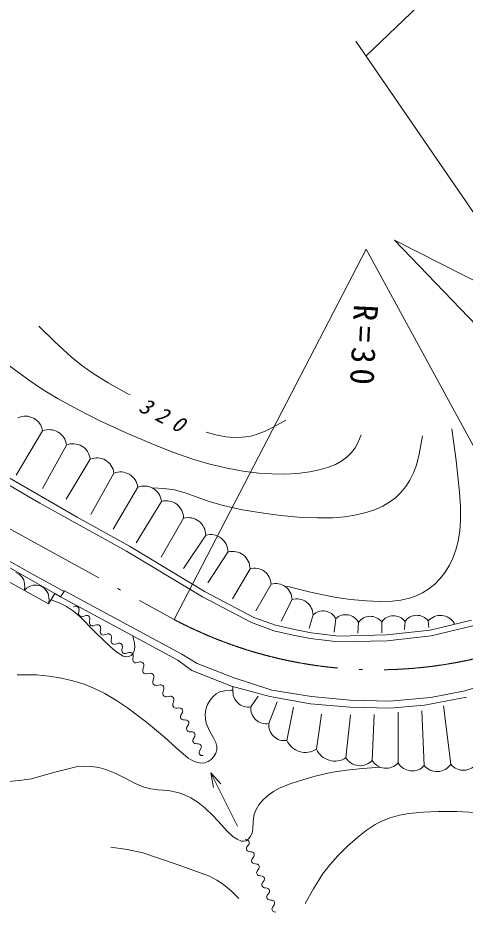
# Model space of a CAD drawing. Units: millimetres, scale not verified. Extents: x 49396 to 689396, y 4676 to 364676.
# Drawn here: x 176859 to 208111, y 229050 to 291591 of the extents above; entities that cross this region are included whole.
import ezdxf

# ---------------------------------------------------------------- set-up
doc = ezdxf.new("R2010")
doc.units = ezdxf.units.MM
doc.header["$LTSCALE"] = 1000
doc.linetypes.add('LONG_DASHED_DOTTED', pattern=[15.25, 12, -1.5, 0.25, -1.5])
doc.layers.add('S-SUV', color=7, linetype='Continuous', lineweight=13)
doc.styles.add('ＭＳ ゴシック', font='')
doc.styles.get('ＭＳ ゴシック').set_extended_font_data('MS Gothic')

msp = doc.modelspace()

# ---------------------------------------------------------------- linework, layer by layer
at = {"layer": 'S-SUV'}
for p, q in [((201185, 288915), (220243, 307240)), ((200465, 289966), (222446, 257910)), ((230167, 262391), (203172, 276035)), ((223846, 254497), (203172, 276035)), ((187772, 249517), (201199, 275410)), ((215480, 249173), (201199, 275410)), ((178327, 270020), (179433, 268926)), ((179433, 268926), (180575, 267882)), ((180575, 267882), (181325, 267275)), ((176183, 267334), (177611, 266272)), ((181325, 267275), (182110, 266717)), ((182110, 266717), (183178, 266056)), ((177611, 266272), (178619, 265588)), ((183178, 266056), (184289, 265439)), ((178619, 265588), (179668, 264949)), ((184289, 265439), (184493, 265330)), ((184493, 265330), (184696, 265223)), ((156049, 264636), (179437, 251345)), ((179668, 264949), (181088, 264172)), ((181088, 264172), (182547, 263443)), ((178996, 250611), (155153, 263812)), ((182547, 263443), (184425, 262570)), ((195175, 263222), (195593, 263463)), ((178588, 262703), (176739, 259608)), ((193529, 262453), (194149, 262692)), ((194149, 262692), (194755, 262991)), ((194755, 262991), (195175, 263222)), ((207488, 260634), (207192, 262851)), ((184425, 262570), (186324, 261753)), ((190024, 262612), (190694, 262427)), ((190694, 262427), (191386, 262298)), ((191386, 262298), (191959, 262248)), ((191959, 262248), (192537, 262258)), ((192537, 262258), (193035, 262325)), ((193035, 262325), (193529, 262453)), ((200619, 261882), (200734, 262149)), ((200734, 262149), (200840, 262421)), ((205052, 261855), (205090, 262103)), ((205090, 262103), (205128, 262351)), ((180248, 261717), (178571, 258673)), ((186324, 261753), (187694, 261218)), ((200178, 261197), (200424, 261523)), ((200424, 261523), (200619, 261882)), ((204910, 261077), (205052, 261855)), ((163140, 261075), (177872, 252677)), ((173444, 261041), (181001, 256669)), ((187694, 261218), (189093, 260737)), ((199500, 260617), (199855, 260880)), ((199855, 260880), (200178, 261197)), ((204710, 260315), (204910, 261077)), ((178385, 257662), (173222, 260649)), ((181909, 260731), (180243, 257936)), ((189093, 260737), (190272, 260386)), ((190272, 260386), (191478, 260090)), ((198575, 260170), (199047, 260364)), ((199047, 260364), (199500, 260617)), ((204510, 259781), (204710, 260315)), ((207725, 258416), (207488, 260634)), ((183569, 259745), (181955, 256861)), ((191478, 260090), (192578, 259896)), ((192578, 259896), (193690, 259760)), ((193690, 259760), (194603, 259693)), ((194603, 259693), (195518, 259686)), ((195518, 259686), (196384, 259734)), ((196384, 259734), (197252, 259843)), ((197252, 259843), (197918, 259976)), ((197918, 259976), (198575, 260170)), ((204254, 259268), (204510, 259781)), ((203959, 258810), (204254, 259268)), ((185230, 258760), (183528, 255826)), ((186297, 258722), (187055, 258677)), ((187055, 258677), (187800, 258573)), ((187800, 258573), (188556, 258367)), ((188556, 258367), (189309, 258099)), ((203251, 258034), (203617, 258389)), ((203617, 258389), (203959, 258810)), ((207787, 257427), (207725, 258416)), ((186890, 257774), (185120, 254870)), ((189309, 258099), (190214, 257771)), ((190214, 257771), (191136, 257501)), ((202362, 257444), (202854, 257733)), ((202854, 257733), (203251, 258034)), ((184449, 254298), (178385, 257662)), ((191136, 257501), (192425, 257219)), ((192425, 257219), (193727, 256995)), ((201195, 256989), (201848, 257211)), ((201848, 257211), (202362, 257444)), ((207789, 256437), (207787, 257427)), ((181001, 256669), (184650, 254644)), ((188438, 256593), (186872, 253875)), ((193727, 256995), (195217, 256798)), ((195217, 256798), (196724, 256659)), ((196724, 256659), (197800, 256615)), ((197800, 256615), (198886, 256630)), ((198886, 256630), (199704, 256697)), ((199704, 256697), (200533, 256827)), ((200533, 256827), (201195, 256989)), ((207735, 255708), (207789, 256437)), ((189985, 255413), (188441, 253083)), ((207621, 254985), (207735, 255708)), ((184650, 254644), (189953, 251440)), ((207468, 254383), (207621, 254985)), ((189756, 251091), (184449, 254298)), ((191533, 254232), (190133, 252087)), ((207260, 253806), (207468, 254383)), ((206722, 252831), (207019, 253306)), ((207019, 253306), (207260, 253806)), ((176969, 252667), (176705, 252813)), ((177134, 252493), (176969, 252667)), ((177872, 252677), (180096, 251472)), ((193080, 253052), (191865, 250953)), ((206374, 252390), (206722, 252831)), ((177265, 252287), (177134, 252493)), ((177327, 252007), (177265, 252287)), ((205987, 251996), (206374, 252390)), ((177293, 251554), (177338, 251785)), ((177470, 251712), (177293, 251554)), ((177338, 251785), (177327, 252007)), ((177659, 251823), (177470, 251712)), ((177929, 251919), (177659, 251823)), ((178173, 251917), (177929, 251919)), ((178409, 251870), (178173, 251917)), ((178672, 251724), (178409, 251870)), ((178837, 251550), (178672, 251724)), ((178968, 251344), (178837, 251550)), ((180096, 251472), (179830, 251110)), ((180068, 251550), (188310, 247089)), ((189953, 251440), (193350, 249662)), ((194551, 251980), (193497, 250117)), ((195619, 251841), (197297, 251434)), ((197297, 251434), (198994, 251084)), ((205137, 251378), (205578, 251661)), ((205578, 251661), (205987, 251996)), ((179030, 251064), (178968, 251344)), ((179437, 251345), (178996, 250611)), ((178996, 250611), (179041, 250842)), ((179041, 250842), (179030, 251064)), ((179193, 250883), (179739, 250684)), ((179830, 251110), (179437, 251345)), ((188040, 246667), (179830, 251110)), ((193188, 249295), (189756, 251091)), ((196021, 250907), (195249, 249400)), ((198994, 251084), (200097, 250917)), ((200097, 250917), (201212, 250810)), ((201212, 250810), (202109, 250774)), ((202109, 250774), (203020, 250799)), ((203020, 250799), (203620, 250869)), ((203620, 250869), (204215, 251000)), ((204215, 251000), (204686, 251160)), ((204686, 251160), (205137, 251378)), ((179739, 250684), (180266, 250428)), ((180266, 250428), (180735, 250109)), ((180851, 250437), (180739, 250402)), ((180907, 250442), (180851, 250437)), ((180969, 250438), (180907, 250442)), ((181027, 250411), (180969, 250438)), ((181080, 250366), (181027, 250411)), ((181117, 250309), (181080, 250366)), ((181100, 249964), (181134, 250195)), ((181128, 250257), (181117, 250309)), ((181134, 250195), (181128, 250257)), ((180735, 250109), (181172, 249740)), ((181101, 249900), (181100, 249964)), ((181122, 249840), (181101, 249900)), ((181154, 249790), (181122, 249840)), ((181201, 249750), (181154, 249790)), ((181172, 249740), (182248, 248625)), ((181262, 249721), (181201, 249750)), ((181324, 249713), (181262, 249721)), ((181383, 249722), (181324, 249713)), ((181495, 249757), (181383, 249722)), ((181607, 249792), (181495, 249757)), ((181663, 249797), (181607, 249792)), ((181725, 249793), (181663, 249797)), ((181784, 249766), (181725, 249793)), ((181836, 249721), (181784, 249766)), ((181873, 249664), (181836, 249721)), ((181856, 249319), (181891, 249550)), ((181884, 249612), (181873, 249664)), ((181891, 249550), (181884, 249612)), ((193350, 249662), (194857, 249115)), ((197491, 249835), (197220, 248902)), ((199073, 249575), (198952, 248624)), ((181858, 249255), (181856, 249319)), ((181878, 249195), (181858, 249255)), ((181910, 249145), (181878, 249195)), ((181958, 249105), (181910, 249145)), ((182018, 249076), (181958, 249105)), ((182080, 249068), (182018, 249076)), ((182140, 249077), (182080, 249068)), ((182251, 249112), (182140, 249077)), ((182363, 249147), (182251, 249112)), ((182419, 249152), (182363, 249147)), ((182481, 249148), (182419, 249152)), ((182540, 249121), (182481, 249148)), ((182593, 249076), (182540, 249121)), ((182629, 249019), (182593, 249076)), ((182640, 248967), (182629, 249019)), ((182647, 248905), (182640, 248967)), ((194744, 248731), (193188, 249295)), ((194857, 249115), (196187, 248811)), ((200656, 249316), (200604, 248564)), ((202283, 249351), (202283, 248584)), ((203911, 249385), (203875, 248823)), ((205538, 249420), (205568, 248962)), ((205663, 248776), (208549, 249468)), ((208649, 249081), (205733, 248381)), ((207354, 249264), (207339, 249181)), ((182248, 248625), (183352, 247569)), ((182612, 248674), (182647, 248905)), ((182614, 248610), (182612, 248674)), ((182634, 248550), (182614, 248610)), ((182667, 248500), (182634, 248550)), ((182714, 248460), (182667, 248500)), ((182774, 248431), (182714, 248460)), ((182837, 248423), (182774, 248431)), ((182896, 248432), (182837, 248423)), ((183008, 248467), (182896, 248432)), ((183119, 248502), (183008, 248467)), ((183175, 248507), (183119, 248502)), ((183237, 248503), (183175, 248507)), ((183296, 248476), (183237, 248503)), ((183349, 248431), (183296, 248476)), ((183385, 248374), (183349, 248431)), ((183396, 248322), (183385, 248374)), ((183403, 248260), (183396, 248322)), ((184916, 248254), (184882, 248347)), ((196104, 248420), (194744, 248731)), ((197290, 248187), (196104, 248420)), ((196187, 248811), (197353, 248582)), ((197353, 248582), (199259, 248354)), ((199259, 248354), (202634, 248431)), ((202634, 248431), (205663, 248776)), ((205733, 248381), (202661, 248031)), ((183369, 248029), (183403, 248260)), ((183370, 247965), (183369, 248029)), ((183391, 247905), (183370, 247965)), ((183423, 247855), (183391, 247905)), ((183470, 247814), (183423, 247855)), ((183531, 247786), (183470, 247814)), ((183593, 247778), (183531, 247786)), ((183652, 247787), (183593, 247778)), ((183764, 247822), (183652, 247787)), ((183876, 247857), (183764, 247822)), ((183932, 247862), (183876, 247857)), ((183994, 247858), (183932, 247862)), ((184052, 247831), (183994, 247858)), ((184105, 247786), (184052, 247831)), ((184141, 247729), (184105, 247786)), ((184153, 247677), (184141, 247729)), ((184159, 247615), (184153, 247677)), ((184945, 248170), (184916, 248254)), ((185018, 247875), (184945, 248170)), ((185030, 247576), (185018, 247875)), ((199240, 247953), (197290, 248187)), ((202661, 248031), (199240, 247953)), ((183352, 247569), (183771, 247232)), ((183771, 247232), (184211, 246955)), ((184125, 247383), (184159, 247615)), ((184126, 247320), (184125, 247383)), ((184147, 247260), (184126, 247320)), ((184179, 247210), (184147, 247260)), ((184226, 247169), (184179, 247210)), ((184287, 247141), (184226, 247169)), ((184349, 247133), (184287, 247141)), ((184408, 247142), (184349, 247133)), ((184520, 247177), (184408, 247142)), ((184632, 247212), (184520, 247177)), ((184688, 247217), (184632, 247212)), ((184750, 247213), (184688, 247217)), ((184808, 247186), (184750, 247213)), ((184774, 246991), (184891, 247108)), ((184861, 247141), (184808, 247186)), ((184898, 247084), (184861, 247141)), ((184891, 247108), (184989, 247332)), ((184909, 247032), (184898, 247084)), ((184989, 247332), (185030, 247576)), ((188310, 247089), (189395, 246431)), ((184211, 246955), (184405, 246911)), ((184405, 246911), (184618, 246926)), ((184618, 246926), (184774, 246991)), ((184881, 246738), (184915, 246970)), ((184882, 246675), (184881, 246738)), ((184903, 246615), (184882, 246675)), ((184935, 246565), (184903, 246615)), ((184915, 246970), (184909, 247032)), ((184983, 246524), (184935, 246565)), ((185043, 246496), (184983, 246524)), ((185105, 246488), (185043, 246496)), ((185165, 246497), (185105, 246488)), ((185276, 246532), (185165, 246497)), ((185400, 246552), (185276, 246532)), ((185460, 246548), (185400, 246552)), ((185525, 246534), (185460, 246548)), ((185583, 246496), (185525, 246534)), ((185632, 246440), (185583, 246496)), ((185662, 246374), (185632, 246440)), ((189006, 245943), (188040, 246667)), ((189395, 246431), (191905, 245449)), ((185582, 245944), (185590, 246011)), ((185595, 245877), (185582, 245944)), ((185590, 246011), (185663, 246252)), ((185621, 245819), (185595, 245877)), ((185665, 245769), (185621, 245819)), ((185665, 246317), (185662, 246374)), ((185663, 246252), (185665, 246317)), ((191782, 244856), (189006, 245943)), ((176800, 245646), (178167, 245640)), ((178167, 245640), (179038, 245559)), ((179038, 245559), (179912, 245418)), ((179912, 245418), (180705, 245231)), ((180705, 245231), (181489, 244984)), ((185724, 245729), (185665, 245769)), ((185789, 245712), (185724, 245729)), ((185853, 245711), (185789, 245712)), ((185977, 245731), (185853, 245711)), ((186101, 245751), (185977, 245731)), ((186161, 245747), (186101, 245751)), ((186226, 245733), (186161, 245747)), ((186284, 245696), (186226, 245733)), ((186283, 245143), (186291, 245211)), ((186333, 245640), (186284, 245696)), ((186291, 245211), (186364, 245451)), ((186362, 245574), (186333, 245640)), ((186366, 245517), (186362, 245574)), ((186364, 245451), (186366, 245517)), ((191905, 245449), (194609, 244564)), ((208098, 244521), (211424, 245527)), ((181489, 244984), (182221, 244689)), ((182221, 244689), (182936, 244336)), ((186295, 245077), (186283, 245143)), ((186322, 245018), (186295, 245077)), ((186365, 244968), (186322, 245018)), ((186425, 244928), (186365, 244968)), ((186490, 244911), (186425, 244928)), ((186554, 244910), (186490, 244911)), ((186678, 244930), (186554, 244910)), ((186801, 244950), (186678, 244930)), ((186862, 244946), (186801, 244950)), ((186927, 244933), (186862, 244946)), ((186984, 244895), (186927, 244933)), ((187033, 244839), (186984, 244895)), ((186992, 244410), (187064, 244650)), ((187063, 244773), (187033, 244839)), ((187067, 244716), (187063, 244773)), ((187064, 244650), (187067, 244716)), ((191319, 244533), (191703, 244561)), ((191703, 244561), (191765, 244563)), ((191765, 244563), (191837, 244565)), ((194462, 244132), (191782, 244856)), ((191890, 244583), (191870, 244808)), ((194609, 244564), (197384, 244121)), ((182936, 244336), (183746, 243860)), ((186983, 244343), (186992, 244410)), ((186996, 244276), (186983, 244343)), ((187022, 244218), (186996, 244276)), ((187066, 244168), (187022, 244218)), ((187125, 244128), (187066, 244168)), ((187190, 244110), (187125, 244128)), ((187254, 244110), (187190, 244110)), ((187378, 244130), (187254, 244110)), ((187502, 244150), (187378, 244130)), ((187562, 244146), (187502, 244150)), ((187627, 244132), (187562, 244146)), ((187685, 244094), (187627, 244132)), ((187734, 244038), (187685, 244094)), ((187764, 243972), (187734, 244038)), ((187767, 243915), (187764, 243972)), ((187765, 243849), (187767, 243915)), ((190284, 243865), (190504, 244136)), ((190504, 244136), (190718, 244316)), ((190718, 244316), (190967, 244448)), ((190967, 244448), (191319, 244533)), ((193145, 243409), (193647, 244162)), ((197318, 243625), (194462, 244132)), ((197384, 244121), (200075, 243883)), ((202831, 243812), (205709, 244071)), ((208205, 244084), (205262, 243528)), ((205709, 244071), (208098, 244521)), ((183746, 243860), (184526, 243332)), ((184526, 243332), (185841, 242330)), ((187684, 243542), (187692, 243609)), ((187697, 243475), (187684, 243542)), ((187692, 243609), (187765, 243849)), ((187723, 243417), (187697, 243475)), ((187767, 243367), (187723, 243417)), ((187826, 243327), (187767, 243367)), ((187891, 243310), (187826, 243327)), ((187955, 243309), (187891, 243310)), ((188079, 243329), (187955, 243309)), ((188189, 243320), (188079, 243329)), ((188240, 243304), (188189, 243320)), ((188293, 243279), (188240, 243304)), ((190002, 243232), (190118, 243564)), ((190118, 243564), (190284, 243865)), ((194401, 242234), (194985, 243747)), ((195656, 241060), (196123, 243377)), ((200047, 243384), (197318, 243625)), ((202847, 243311), (200047, 243384)), ((200075, 243883), (202831, 243812)), ((205262, 243528), (202847, 243311)), ((207108, 239389), (206600, 243470)), ((188215, 242700), (188218, 242760)), ((188225, 242645), (188215, 242700)), ((188218, 242760), (188239, 242816)), ((188239, 242816), (188352, 243007)), ((188335, 243234), (188293, 243279)), ((188365, 243176), (188335, 243234)), ((188352, 243007), (188368, 243063)), ((188377, 243113), (188365, 243176)), ((188368, 243063), (188377, 243113)), ((189948, 242901), (190002, 243232)), ((189958, 242573), (189948, 242901)), ((197722, 240452), (198085, 242893)), ((199787, 239845), (200092, 242847)), ((201610, 239662), (201754, 242870)), ((203433, 239480), (203439, 243031)), ((205255, 239298), (205077, 243123)), ((185841, 242330), (187110, 241289)), ((188252, 242593), (188225, 242645)), ((188295, 242546), (188252, 242593)), ((188347, 242518), (188295, 242546)), ((188402, 242504), (188347, 242518)), ((188513, 242495), (188402, 242504)), ((188623, 242486), (188513, 242495)), ((188674, 242470), (188623, 242486)), ((188673, 241982), (188786, 242173)), ((188727, 242445), (188674, 242470)), ((188768, 242400), (188727, 242445)), ((188799, 242342), (188768, 242400)), ((188786, 242173), (188802, 242229)), ((188810, 242279), (188799, 242342)), ((188802, 242229), (188810, 242279)), ((190027, 242256), (189958, 242573)), ((190258, 241723), (190027, 242256)), ((188649, 241866), (188652, 241926)), ((188659, 241811), (188649, 241866)), ((188652, 241926), (188673, 241982)), ((188686, 241759), (188659, 241811)), ((188729, 241712), (188686, 241759)), ((188781, 241683), (188729, 241712)), ((188836, 241670), (188781, 241683)), ((188946, 241661), (188836, 241670)), ((189057, 241652), (188946, 241661)), ((189108, 241636), (189057, 241652)), ((189160, 241611), (189108, 241636)), ((189202, 241566), (189160, 241611)), ((189233, 241508), (189202, 241566)), ((189244, 241445), (189233, 241508)), ((189235, 241395), (189244, 241445)), ((190551, 241201), (190258, 241723)), ((187110, 241289), (187911, 240538)), ((189082, 241032), (189086, 241092)), ((189093, 240977), (189082, 241032)), ((189086, 241092), (189107, 241148)), ((189120, 240925), (189093, 240977)), ((189107, 241148), (189219, 241339)), ((189163, 240878), (189120, 240925)), ((189215, 240849), (189163, 240878)), ((189269, 240836), (189215, 240849)), ((189219, 241339), (189235, 241395)), ((189380, 240827), (189269, 240836)), ((189491, 240818), (189380, 240827)), ((189541, 240802), (189491, 240818)), ((189594, 240777), (189541, 240802)), ((190686, 240915), (190551, 241201)), ((190757, 240628), (190686, 240915)), ((187911, 240538), (188762, 239826)), ((189516, 240198), (189519, 240258)), ((189526, 240143), (189516, 240198)), ((189519, 240258), (189541, 240314)), ((189541, 240314), (189653, 240505)), ((189636, 240732), (189594, 240777)), ((189666, 240674), (189636, 240732)), ((189653, 240505), (189669, 240561)), ((189678, 240611), (189666, 240674)), ((189669, 240561), (189678, 240611)), ((190548, 239925), (190682, 240160)), ((190682, 240160), (190750, 240392)), ((190750, 240392), (190757, 240628)), ((188762, 239826), (189074, 239638)), ((189074, 239638), (189416, 239503)), ((189554, 240091), (189526, 240143)), ((189596, 240044), (189554, 240091)), ((189648, 240015), (189596, 240044)), ((189703, 240001), (189648, 240015)), ((189814, 239993), (189703, 240001)), ((189915, 239489), (190146, 239576)), ((190146, 239576), (190365, 239725)), ((190365, 239725), (190548, 239925)), ((179347, 238810), (180931, 239203)), ((180931, 239203), (181472, 239253)), ((181472, 239253), (182009, 239241)), ((182009, 239241), (182507, 239167)), ((182507, 239167), (183003, 239031)), ((183003, 239031), (183710, 238746)), ((189416, 239503), (189661, 239465)), ((189661, 239465), (189915, 239489)), ((198722, 238804), (199822, 238974)), ((199822, 238974), (200945, 239087)), ((200945, 239087), (201565, 239134)), ((201565, 239134), (202185, 239176)), ((176980, 238244), (177806, 238366)), ((177806, 238366), (179347, 238810)), ((183710, 238746), (184400, 238402)), ((184400, 238402), (185017, 238073)), ((192216, 235055), (190348, 238792)), ((190538, 237769), (190348, 238792)), ((190348, 238792), (191050, 238025)), ((196545, 238237), (197631, 238551)), ((197631, 238551), (198722, 238804)), ((176150, 238182), (176980, 238244)), ((185017, 238073), (185656, 237800)), ((185656, 237800), (186153, 237675)), ((186153, 237675), (186667, 237609)), ((194710, 237481), (195136, 237719)), ((195136, 237719), (195823, 238004)), ((195823, 238004), (196545, 238237)), ((186667, 237609), (187358, 237544)), ((187358, 237544), (188046, 237419)), ((188046, 237419), (188509, 237258)), ((188509, 237258), (188952, 237040)), ((188952, 237040), (189452, 236715)), ((193976, 236884), (194313, 237189)), ((194313, 237189), (194710, 237481)), ((189452, 236715), (189921, 236338)), ((193500, 236232), (193691, 236545)), ((193691, 236545), (193976, 236884)), ((189921, 236338), (190515, 235775)), ((193289, 235377), (193366, 235895)), ((193366, 235895), (193500, 236232)), ((202864, 235641), (203516, 235820)), ((203516, 235820), (204187, 235942)), ((204187, 235942), (205199, 236048)), ((205199, 236048), (206226, 236094)), ((206226, 236094), (207520, 236088)), ((207520, 236088), (208808, 236022)), ((190515, 235775), (191080, 235154)), ((193274, 234867), (193289, 235377)), ((201198, 234756), (201827, 235167)), ((201827, 235167), (202329, 235429)), ((202329, 235429), (202864, 235641)), ((191080, 235154), (191473, 234711)), ((191473, 234711), (191901, 234318)), ((193118, 234349), (193225, 234599)), ((193225, 234599), (193274, 234867)), ((200608, 234298), (201198, 234756)), ((191901, 234318), (192173, 234142)), ((192173, 234142), (192477, 234017)), ((192477, 234017), (192652, 234001)), ((192652, 234001), (192816, 234047)), ((192856, 234104), (192750, 234121)), ((192816, 234047), (192984, 234172)), ((192904, 234084), (192856, 234104)), ((192954, 234055), (192904, 234084)), ((192991, 234008), (192954, 234055)), ((192984, 234172), (193118, 234349)), ((193016, 233949), (192991, 234008)), ((193022, 233887), (193016, 233949)), ((199881, 233660), (200608, 234298)), ((183364, 233597), (184484, 233426)), ((184484, 233426), (185587, 233196)), ((192832, 233499), (192840, 233557)), ((192838, 233444), (192832, 233499)), ((192860, 233391), (192838, 233444)), ((192840, 233557), (192865, 233610)), ((192898, 233343), (192860, 233391)), ((192865, 233610), (192990, 233787)), ((192947, 233311), (192898, 233343)), ((192999, 233293), (192947, 233311)), ((192990, 233787), (193010, 233840)), ((193106, 233276), (192999, 233293)), ((193010, 233840), (193022, 233887)), ((199207, 232990), (199881, 233660)), ((185587, 233196), (187917, 232410)), ((193212, 233258), (193106, 233276)), ((193188, 232654), (193196, 232712)), ((193194, 232599), (193188, 232654)), ((193196, 232712), (193221, 232765)), ((193260, 233239), (193212, 233258)), ((193221, 232765), (193346, 232941)), ((193310, 233210), (193260, 233239)), ((193347, 233163), (193310, 233210)), ((193346, 232941), (193366, 232995)), ((193372, 233104), (193347, 233163)), ((193366, 232995), (193378, 233042)), ((193378, 233042), (193372, 233104)), ((198656, 232361), (199207, 232990)), ((187917, 232410), (190249, 231560)), ((193216, 232546), (193194, 232599)), ((193254, 232497), (193216, 232546)), ((193302, 232465), (193254, 232497)), ((193355, 232448), (193302, 232465)), ((193461, 232430), (193355, 232448)), ((193568, 232413), (193461, 232430)), ((193616, 232394), (193568, 232413)), ((193577, 231919), (193702, 232096)), ((193666, 232365), (193616, 232394)), ((193703, 232318), (193666, 232365)), ((193702, 232096), (193722, 232149)), ((193728, 232259), (193703, 232318)), ((193722, 232149), (193734, 232197)), ((193734, 232197), (193728, 232259)), ((198153, 231696), (198656, 232361)), ((190249, 231560), (190755, 231291)), ((193544, 231808), (193552, 231867)), ((193550, 231754), (193544, 231808)), ((193572, 231701), (193550, 231754)), ((193552, 231867), (193577, 231919)), ((193610, 231652), (193572, 231701)), ((193658, 231620), (193610, 231652)), ((193711, 231602), (193658, 231620)), ((193817, 231585), (193711, 231602)), ((193924, 231568), (193817, 231585)), ((193972, 231548), (193924, 231568)), ((194022, 231519), (193972, 231548)), ((194059, 231473), (194022, 231519)), ((194084, 231414), (194059, 231473)), ((194090, 231352), (194084, 231414)), ((197513, 230688), (198153, 231696)), ((190755, 231291), (191228, 230971)), ((191228, 230971), (191777, 230510)), ((193900, 230963), (193908, 231021)), ((193906, 230908), (193900, 230963)), ((193928, 230856), (193906, 230908)), ((193908, 231021), (193933, 231074)), ((193966, 230807), (193928, 230856)), ((193933, 231074), (194058, 231251)), ((194014, 230775), (193966, 230807)), ((194058, 231251), (194077, 231304)), ((194077, 231304), (194090, 231352)), ((191777, 230510), (192310, 230006)), ((194066, 230757), (194014, 230775)), ((194173, 230740), (194066, 230757)), ((194280, 230723), (194173, 230740)), ((194256, 230118), (194264, 230176)), ((194264, 230176), (194289, 230229)), ((194328, 230703), (194280, 230723)), ((194289, 230229), (194413, 230406)), ((194377, 230674), (194328, 230703)), ((194415, 230628), (194377, 230674)), ((194413, 230406), (194433, 230459)), ((194439, 230568), (194415, 230628)), ((194433, 230459), (194446, 230506)), ((194446, 230506), (194439, 230568)), ((196927, 229653), (197513, 230688)), ((194262, 230063), (194256, 230118)), ((194284, 230010), (194262, 230063)), ((194322, 229962), (194284, 230010)), ((194370, 229930), (194322, 229962)), ((194422, 229912), (194370, 229930)), ((194529, 229895), (194422, 229912)), ((194636, 229878), (194529, 229895)), ((194684, 229858), (194636, 229878)), ((194645, 229384), (194769, 229561)), ((194733, 229829), (194684, 229858)), ((194770, 229782), (194733, 229829)), ((194769, 229561), (194789, 229614)), ((194795, 229723), (194770, 229782)), ((194789, 229614), (194802, 229661)), ((194802, 229661), (194795, 229723)), ((194612, 229273), (194620, 229331)), ((194617, 229218), (194612, 229273)), ((194640, 229165), (194617, 229218)), ((194620, 229331), (194645, 229384)), ((194678, 229117), (194640, 229165)), ((194726, 229085), (194678, 229117)), ((194778, 229067), (194726, 229085)), ((194885, 229050), (194778, 229067))]:
    msp.add_line(p, q, dxfattribs=at)
at = {"layer": 'S-SUV', "linetype": 'LONG_DASHED_DOTTED'}
msp.add_line((158647, 265583), (187772, 249517), dxfattribs=at)
at = {"layer": 'S-SUV'}
for centre, radius, start, end in [((177380, 262513), 1223, 8.9463, 115.20651), ((179049, 261587), 1207, 6.17017, 112.43039), ((180709, 260602), 1207, 6.17017, 112.43039), ((182369, 259616), 1207, 6.17017, 112.43039), ((184030, 258630), 1207, 6.17017, 112.43039), ((185690, 257644), 1207, 6.17017, 112.43039), ((187221, 256603), 1216, 359.53577, 105.79596), ((188769, 255423), 1216, 359.53577, 105.79596), ((190316, 254242), 1216, 359.53577, 105.79596), ((191864, 253062), 1216, 359.53577, 105.79596), ((193413, 251964), 1137, 0.76244, 107.02264), ((194884, 250892), 1137, 0.76244, 107.02264), ((196354, 249820), 1137, 0.76244, 107.02264), ((198185, 249112), 1002, 27.55996, 133.82016), ((199767, 248852), 1002, 27.55996, 133.82016), ((201483, 248723), 1017, 38.08762, 144.34784), ((203110, 248758), 1017, 38.08762, 144.34784), ((204737, 248792), 1017, 38.08762, 144.34784), ((206388, 248661), 1139, 31.97081, 138.23102), ((192958, 244467), 1075, 173.77905, 280.03926), ((194213, 243292), 1075, 173.77905, 280.03926), ((195469, 242118), 1075, 173.77905, 280.03926), ((196946, 241628), 1409, 203.78511, 303.43581), ((199011, 241020), 1409, 203.78511, 303.43581), ((200767, 240437), 1145, 211.1593, 317.41951), ((202590, 240255), 1145, 211.1593, 317.41951), ((204412, 240072), 1145, 211.1593, 317.41951), ((206147, 240038), 1160, 219.68546, 325.94566), ((208000, 240129), 1160, 219.68546, 325.94566)]:
    msp.add_arc(centre, radius, start, end, dxfattribs=at)
at = {"layer": 'S-SUV', "linetype": 'LONG_DASHED_DOTTED'}
msp.add_arc((201961, 276361), 30364, 242.14116, 296.43901, dxfattribs=at)

# ---------------------------------------------------------------- texts
at = {"layer": 'S-SUV', "attachment_point": 7, "style": 'ＭＳ ゴシック'}
for s, insert, char_height, rotation in [('\\T1.3;R=30', (200320, 271585), 1686, 267.2), ('\\T1.73;\\Q15;320', (185198, 264110), 1100, 331.9)]:
    msp.add_mtext(s, dxfattribs=dict(at, insert=insert, char_height=char_height, rotation=rotation))

doc.saveas('drawing.dxf')
